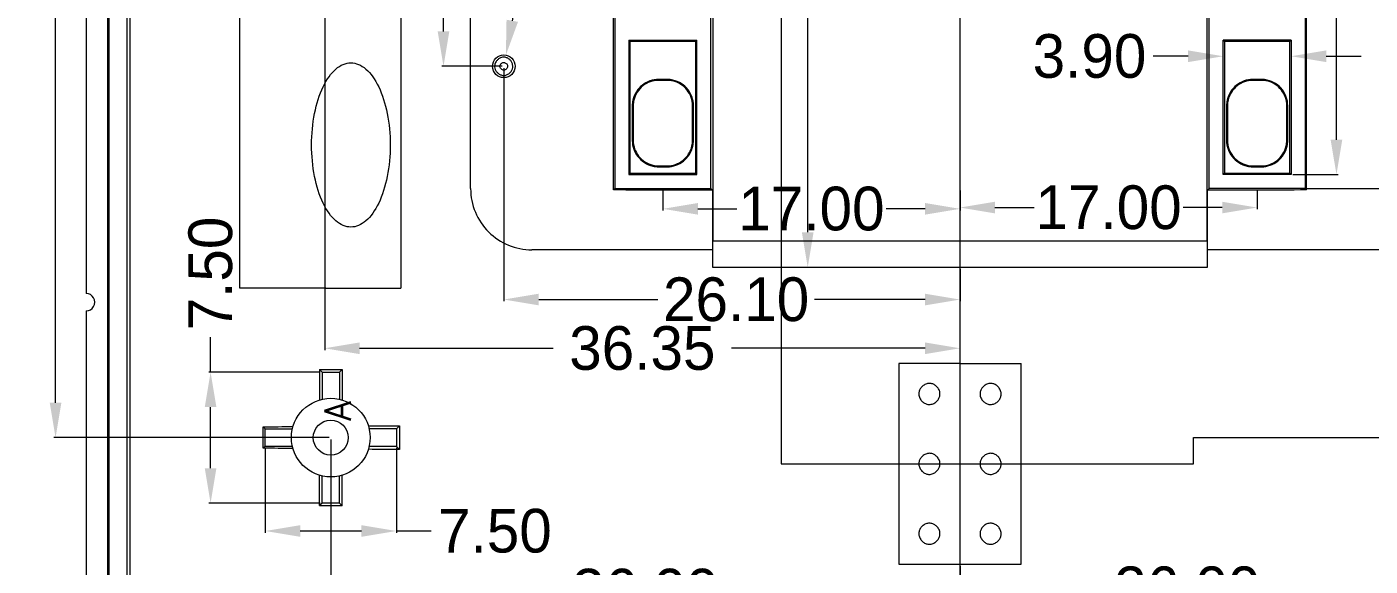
# Model space of a CAD drawing. Header units: millimetres. Extents: x -644 to 177, y 608 to 849.
# Drawn here: x 27.7 to 104.6, y 659.5 to 690.4 of the extents above; entities that cross this region are included whole.
import ezdxf
from ezdxf.lldxf.tags import DXFTag

# ---------------------------------------------------------------- set-up
doc = ezdxf.new("R2010")
doc.units = ezdxf.units.MM
doc.layers.get('0').update_dxf_attribs({"linetype": 'CONTINUOUS'})
doc.layers.get('Defpoints').update_dxf_attribs({"linetype": 'CONTINUOUS'})
for name, color, linetype, true_color in [('10', 7, 'CONTINUOUS', 0xffffff), ('30', 7, 'CONTINUOUS', 0xffffff), ('TOP', 7, 'CONTINUOUS', 0xffffff)]:
    doc.layers.add(name, color=color, linetype=linetype, true_color=true_color)
doc.styles.add('blockfont', font='simplex.shx')
tags = doc.linetypes.add('PHANTOM', pattern=[50.5, 18, -6.5, 6.5, -6.5, 6.5, -6.5]).pattern_tags.tags
tags[14:15] = [DXFTag(74, 4), DXFTag(75, 0), DXFTag(340, '0'), DXFTag(46, 0.0), DXFTag(50, 0.0), DXFTag(44, 0.0), DXFTag(45, 0.0)]
tags[12:13] = [DXFTag(74, 4), DXFTag(75, 0), DXFTag(340, '0'), DXFTag(46, 0.0), DXFTag(50, 0.0), DXFTag(44, 0.0), DXFTag(45, 0.0)]
tags[10:11] = [DXFTag(74, 4), DXFTag(75, 0), DXFTag(340, '0'), DXFTag(46, 0.0), DXFTag(50, 0.0), DXFTag(44, 0.0), DXFTag(45, 0.0)]
tags[8:9] = [DXFTag(74, 4), DXFTag(75, 0), DXFTag(340, '0'), DXFTag(46, 0.0), DXFTag(50, 0.0), DXFTag(44, 0.0), DXFTag(45, 0.0)]
tags[6:7] = [DXFTag(74, 4), DXFTag(75, 0), DXFTag(340, '0'), DXFTag(46, 0.0), DXFTag(50, 0.0), DXFTag(44, 0.0), DXFTag(45, 0.0)]
tags[4:5] = [DXFTag(74, 4), DXFTag(75, 0), DXFTag(340, '0'), DXFTag(46, 0.0), DXFTag(50, 0.0), DXFTag(44, 0.0), DXFTag(45, 0.0)]
doc.dimstyles.new('2', dxfattribs={"dimtxt": 2.5, "dimasz": 2, "dimexe": 0.1, "dimexo": 0.1, "dimgap": 0.1, "dimtad": 0, "dimzin": 0, "dimdsep": 46, "dimtxsty": 'Standard', "dimcen": 0, "dimclrd": 4, "dimclre": 4, "dimclrt": 3, "dimadec": 1, "dimazin": 0, "dimtfac": 1, "dimtofl": 0, "dimtmove": 0, "dimatfit": 3, "dimfxl": 0, "dimtolj": 1, "dimtzin": 0, "dimlwd": 9, "dimlwe": 9, "dimarcsym": 0})

# ---------------------------------------------------------------- blocks, each defined once
blk = doc.blocks.new('*D126')
at = {"color": 4, "lineweight": 9}
for p, q in [((100.163, 734.338), (102.751, 734.338)), ((102.651, 732.338), (102.651, 713.03)), ((102.651, 683.938), (102.651, 703.246)), ((100.163, 681.938), (102.751, 681.938))]:
    blk.add_line(p, q, dxfattribs=at)
for points in [[(102.317, 732.338), (102.984, 732.338), (102.651, 734.338)], [(102.317, 683.938), (102.984, 683.938), (102.651, 681.938)]]:
    blk.add_solid(points, dxfattribs=at)
at = {"layer": 'Defpoints', "color": 0, "lineweight": 9}
for p in [(100.063, 734.338), (102.651, 734.338), (100.063, 681.938)]:
    blk.add_point(p, dxfattribs=at)
at = {"color": 3, "lineweight": 9, "insert": (102.651, 708.138), "char_height": 2.5, "attachment_point": 5, "rotation": 90}
blk.add_mtext('\\A1;52.40', dxfattribs=at)
blk = doc.blocks.new('*D127')
at = {"color": 4, "lineweight": 9}
for p, q in [((100.963, 735.138), (105.552, 735.138)), ((105.452, 733.138), (105.452, 712.821)), ((105.452, 683.138), (105.452, 703.455)), ((100.963, 681.138), (105.552, 681.138))]:
    blk.add_line(p, q, dxfattribs=at)
for points in [[(105.118, 733.138), (105.785, 733.138), (105.452, 735.138)], [(105.118, 683.138), (105.785, 683.138), (105.452, 681.138)]]:
    blk.add_solid(points, dxfattribs=at)
at = {"layer": 'Defpoints', "color": 0, "lineweight": 9}
for p in [(100.863, 735.138), (100.863, 681.138), (105.452, 681.138)]:
    blk.add_point(p, dxfattribs=at)
at = {"color": 3, "lineweight": 9, "insert": (105.452, 708.138), "char_height": 2.5, "attachment_point": 5, "rotation": 90}
blk.add_mtext('\\A1;54.00', dxfattribs=at)
blk = doc.blocks.new('*D128')
at = {"color": 4, "lineweight": 9}
for p, q in [((81.113, 681.038), (81.113, 679.955)), ((98.113, 681.038), (98.113, 679.955)), ((83.113, 680.055), (85.346, 680.055)), ((96.113, 680.055), (93.879, 680.055))]:
    blk.add_line(p, q, dxfattribs=at)
for points in [[(83.113, 680.388), (83.113, 679.722), (81.113, 680.055)], [(96.113, 680.388), (96.113, 679.722), (98.113, 680.055)]]:
    blk.add_solid(points, dxfattribs=at)
at = {"layer": 'Defpoints', "color": 0, "lineweight": 9}
for p in [(81.113, 681.138), (98.113, 681.138), (81.113, 680.055)]:
    blk.add_point(p, dxfattribs=at)
at = {"color": 3, "lineweight": 9, "insert": (89.613, 680.055), "char_height": 2.5, "attachment_point": 5}
blk.add_mtext('\\A1;17.00', dxfattribs=at)
blk = doc.blocks.new('*D129')
at = {"color": 4, "lineweight": 9}
for p, q in [((70.987, 739.638), (72.499, 739.638)), ((72.399, 737.638), (72.399, 712.821)), ((72.399, 678.638), (72.399, 703.455)), ((70.987, 676.638), (72.499, 676.638))]:
    blk.add_line(p, q, dxfattribs=at)
for points in [[(72.066, 737.638), (72.732, 737.638), (72.399, 739.638)], [(72.066, 678.638), (72.732, 678.638), (72.399, 676.638)]]:
    blk.add_solid(points, dxfattribs=at)
at = {"layer": 'Defpoints', "color": 0, "lineweight": 9}
for p in [(70.887, 739.638), (72.399, 739.638), (70.887, 676.638)]:
    blk.add_point(p, dxfattribs=at)
at = {"color": 3, "lineweight": 9, "insert": (72.399, 708.138), "char_height": 2.5, "attachment_point": 5, "rotation": 90}
blk.add_mtext('\\A1;63.00', dxfattribs=at)
blk = doc.blocks.new('*D112')
at = {"color": 4, "lineweight": 9}
for p, q in [((94.163, 688.714), (92.163, 688.714)), ((102.063, 688.714), (104.063, 688.714))]:
    blk.add_line(p, q, dxfattribs=at)
for points in [[(94.163, 689.047), (94.163, 688.38), (96.163, 688.714)], [(102.063, 689.047), (102.063, 688.38), (100.063, 688.714)]]:
    blk.add_solid(points, dxfattribs=at)
at = {"layer": 'Defpoints', "color": 0, "lineweight": 9}
for p in [(96.163, 688.714), (96.163, 688.714), (100.063, 688.714)]:
    blk.add_point(p, dxfattribs=at)
at = {"color": 3, "lineweight": 9, "insert": (88.521, 688.714), "char_height": 2.5, "attachment_point": 5}
blk.add_mtext('\\A1;3.90', dxfattribs=at)
blk = doc.blocks.new('*D130')
at = {"color": 4, "lineweight": 9}
for p, q in [((64.113, 681.038), (64.113, 679.882)), ((81.113, 681.038), (81.113, 679.882)), ((66.113, 679.982), (68.346, 679.982)), ((79.113, 679.982), (76.879, 679.982))]:
    blk.add_line(p, q, dxfattribs=at)
for points in [[(66.113, 680.315), (66.113, 679.648), (64.113, 679.982)], [(79.113, 680.315), (79.113, 679.648), (81.113, 679.982)]]:
    blk.add_solid(points, dxfattribs=at)
at = {"layer": 'Defpoints', "color": 0, "lineweight": 9}
for p in [(64.113, 681.138), (81.113, 681.138), (81.113, 679.982)]:
    blk.add_point(p, dxfattribs=at)
at = {"color": 3, "lineweight": 9, "insert": (72.613, 679.982), "char_height": 2.5, "attachment_point": 5}
blk.add_mtext('\\A1;17.00', dxfattribs=at)
blk = doc.blocks.new('*D132')
at = {"color": 4, "lineweight": 9}
for p, q in [((53.013, 733.138), (51.461, 733.138)), ((51.561, 731.138), (51.561, 715.321)), ((51.561, 690.138), (51.561, 705.954)), ((54.913, 688.138), (51.461, 688.138))]:
    blk.add_line(p, q, dxfattribs=at)
for points in [[(51.227, 731.138), (51.894, 731.138), (51.561, 733.138)], [(51.227, 690.138), (51.894, 690.138), (51.561, 688.138)]]:
    blk.add_solid(points, dxfattribs=at)
at = {"layer": 'Defpoints', "color": 0, "lineweight": 9}
for p in [(53.113, 733.138), (51.561, 688.138), (55.013, 688.138)]:
    blk.add_point(p, dxfattribs=at)
at = {"color": 3, "lineweight": 9, "insert": (51.561, 710.638), "char_height": 2.5, "attachment_point": 5, "rotation": 90}
blk.add_mtext('\\A1;45.00', dxfattribs=at)
blk = doc.blocks.new('*D133')
at = {"color": 4, "lineweight": 9}
for p, q in [((55.013, 688.038), (55.013, 674.691)), ((81.113, 676.538), (81.113, 674.691)), ((57.013, 674.791), (63.828, 674.791)), ((79.113, 674.791), (72.778, 674.791))]:
    blk.add_line(p, q, dxfattribs=at)
for points in [[(57.013, 675.124), (57.013, 674.458), (55.013, 674.791)], [(79.113, 675.124), (79.113, 674.458), (81.113, 674.791)]]:
    blk.add_solid(points, dxfattribs=at)
at = {"layer": 'Defpoints', "color": 0, "lineweight": 9}
for p in [(55.013, 688.138), (81.113, 676.638), (55.013, 674.791)]:
    blk.add_point(p, dxfattribs=at)
at = {"color": 3, "lineweight": 9, "insert": (68.303, 674.791), "char_height": 2.5, "attachment_point": 5}
blk.add_mtext('\\A1;26.10', dxfattribs=at)
blk = doc.blocks.new('*D134')
at = {"color": 4, "lineweight": 9}
blk.add_line((55.86, 692.709), (55.496, 690.743), dxfattribs=at)
blk.add_solid([(55.168, 690.804), (55.824, 690.682), (55.131, 688.776)], dxfattribs=at)
at = {"layer": 'Defpoints', "color": 0, "lineweight": 9}
for p in [(55.131, 688.776), (54.894, 687.499)]:
    blk.add_point(p, dxfattribs=at)
at = {"color": 3, "lineweight": 9, "insert": (56.676, 697.109), "char_height": 2.5, "attachment_point": 5, "rotation": 79.49564}
blk.add_mtext('\\A1;∅1.30', dxfattribs=at)
blk = doc.blocks.new('*D205')
at = {"color": 4, "lineweight": 9}
for p, q in [((44.763, 707.038), (44.763, 671.901)), ((46.763, 672.001), (57.838, 672.001)), ((79.113, 672.001), (68.038, 672.001))]:
    blk.add_line(p, q, dxfattribs=at)
for points in [[(46.763, 672.335), (46.763, 671.668), (44.763, 672.001)], [(79.113, 672.335), (79.113, 671.668), (81.113, 672.001)]]:
    blk.add_solid(points, dxfattribs=at)
at = {"layer": 'Defpoints', "color": 0, "lineweight": 9}
for p in [(44.763, 707.138), (81.113, 672.001), (81.113, 672.001)]:
    blk.add_point(p, dxfattribs=at)
at = {"color": 3, "lineweight": 9, "insert": (62.938, 672.001), "char_height": 2.5, "attachment_point": 5}
blk.add_mtext('\\A1;36.35', dxfattribs=at)
blk = doc.blocks.new('*D206')
at = {"color": 4, "lineweight": 9}
for p, q in [((29.046, 733.138), (29.465, 733.138)), ((29.365, 731.138), (29.365, 705.113)), ((29.365, 668.888), (29.365, 694.913)), ((45.013, 666.888), (29.265, 666.888))]:
    blk.add_line(p, q, dxfattribs=at)
for points in [[(29.032, 731.138), (29.699, 731.138), (29.365, 733.138)], [(29.032, 668.888), (29.699, 668.888), (29.365, 666.888)]]:
    blk.add_solid(points, dxfattribs=at)
at = {"layer": 'Defpoints', "color": 0, "lineweight": 9}
for p in [(28.946, 733.138), (29.365, 733.138), (45.113, 666.888)]:
    blk.add_point(p, dxfattribs=at)
at = {"color": 3, "lineweight": 9, "insert": (29.365, 700.013), "char_height": 2.5, "attachment_point": 5, "rotation": 90}
blk.add_mtext('\\A1;66.25', dxfattribs=at)
blk = doc.blocks.new('*D215')
at = {"color": 4, "lineweight": 9}
for p, q in [((107.113, 666.788), (107.113, 658.145)), ((81.113, 659.538), (81.113, 658.145)), ((83.113, 658.245), (89.429, 658.245)), ((105.113, 658.245), (98.796, 658.245))]:
    blk.add_line(p, q, dxfattribs=at)
for points in [[(83.113, 658.579), (83.113, 657.912), (81.113, 658.245)], [(105.113, 658.579), (105.113, 657.912), (107.113, 658.245)]]:
    blk.add_solid(points, dxfattribs=at)
at = {"layer": 'Defpoints', "color": 0, "lineweight": 9}
for p in [(107.113, 666.888), (81.113, 659.638), (107.113, 658.245)]:
    blk.add_point(p, dxfattribs=at)
at = {"color": 3, "lineweight": 9, "insert": (94.113, 658.245), "char_height": 2.5, "attachment_point": 5}
blk.add_mtext('\\A1;26.00', dxfattribs=at)
blk = doc.blocks.new('*D216')
at = {"color": 4, "lineweight": 9}
for p, q in [((117.113, 666.788), (117.113, 651.166)), ((81.113, 651.238), (81.113, 651.366)), ((83.113, 651.266), (94.429, 651.266)), ((115.113, 651.266), (103.796, 651.266))]:
    blk.add_line(p, q, dxfattribs=at)
for points in [[(83.113, 651.599), (83.113, 650.932), (81.113, 651.266)], [(115.113, 651.599), (115.113, 650.932), (117.113, 651.266)]]:
    blk.add_solid(points, dxfattribs=at)
at = {"layer": 'Defpoints', "color": 0, "lineweight": 9}
for p in [(117.113, 666.888), (81.113, 651.138), (117.113, 651.266)]:
    blk.add_point(p, dxfattribs=at)
at = {"color": 3, "lineweight": 9, "insert": (99.113, 651.266), "char_height": 2.5, "attachment_point": 5}
blk.add_mtext('\\A1;36.00', dxfattribs=at)
blk = doc.blocks.new('*D217')
at = {"color": 4, "lineweight": 9}
for p, q in [((45.113, 666.788), (45.113, 658.014)), ((47.113, 658.114), (58.429, 658.114)), ((79.113, 658.114), (67.796, 658.114)), ((81.113, 658.045), (81.113, 658.014))]:
    blk.add_line(p, q, dxfattribs=at)
for points in [[(47.113, 658.448), (47.113, 657.781), (45.113, 658.114)], [(79.113, 658.448), (79.113, 657.781), (81.113, 658.114)]]:
    blk.add_solid(points, dxfattribs=at)
at = {"layer": 'Defpoints', "color": 0, "lineweight": 9}
for p in [(45.113, 666.888), (45.113, 658.114), (81.113, 658.145)]:
    blk.add_point(p, dxfattribs=at)
at = {"color": 3, "lineweight": 9, "insert": (63.113, 658.114), "char_height": 2.5, "attachment_point": 5}
blk.add_mtext('\\A1;36.00', dxfattribs=at)
blk = doc.blocks.new('*D190')
at = {"color": 4, "lineweight": 9}
for p, q in [((38.235, 670.638), (38.235, 672.638)), ((44.513, 670.638), (38.135, 670.638)), ((38.235, 665.138), (38.235, 668.638)), ((44.513, 663.138), (38.135, 663.138))]:
    blk.add_line(p, q, dxfattribs=at)
for points in [[(37.902, 668.638), (38.568, 668.638), (38.235, 670.638)], [(37.902, 665.138), (38.568, 665.138), (38.235, 663.138)]]:
    blk.add_solid(points, dxfattribs=at)
at = {"layer": 'Defpoints', "color": 0, "lineweight": 9}
for p in [(38.235, 670.638), (44.613, 670.638), (44.613, 663.138)]:
    blk.add_point(p, dxfattribs=at)
at = {"color": 3, "lineweight": 9, "insert": (38.235, 676.28), "char_height": 2.5, "attachment_point": 5, "rotation": 90}
blk.add_mtext('\\A1;7.50', dxfattribs=at)
blk = doc.blocks.new('*D191')
at = {"color": 4, "lineweight": 9}
for p, q in [((41.361, 666.296), (41.361, 661.445)), ((48.863, 666.296), (48.863, 661.445)), ((43.361, 661.545), (46.863, 661.545)), ((48.863, 661.545), (50.863, 661.545))]:
    blk.add_line(p, q, dxfattribs=at)
for points in [[(43.361, 661.878), (43.361, 661.212), (41.361, 661.545)], [(46.863, 661.878), (46.863, 661.212), (48.863, 661.545)]]:
    blk.add_solid(points, dxfattribs=at)
at = {"layer": 'Defpoints', "color": 0, "lineweight": 9}
for p in [(41.361, 666.396), (48.863, 666.396), (48.863, 661.545)]:
    blk.add_point(p, dxfattribs=at)
at = {"color": 3, "lineweight": 9, "insert": (54.504, 661.545), "char_height": 2.5, "attachment_point": 5}
blk.add_mtext('\\A1;7.50', dxfattribs=at)

msp = doc.modelspace()

# ---------------------------------------------------------------- linework, layer by layer
at = {"lineweight": 9}
msp.add_line((41.25, 666.285), (41.252, 667.508), dxfattribs=at)
msp.add_circle((55.013, 688.138), 0.649, dxfattribs=at)
at = {"layer": '10', "color": 7, "linetype": 'Continuous', "lineweight": 9}
for p, q in [((33.453, 806.216), (33.453, 655.478)), ((32.334, 806.084), (32.334, 655.637)), ((32.413, 806.084), (32.413, 655.637)), ((33.614, 806.082), (33.614, 655.64)), ((31.113, 741.138), (31.113, 675.138)), ((39.913, 675.438), (39.913, 740.838)), ((49.113, 740.838), (49.113, 675.438)), ((66.978, 738.138), (66.978, 678.138)), ((95.247, 678.138), (95.247, 738.138)), ((53.113, 681.138), (53.113, 735.138)), ((61.285, 681.061), (61.285, 735.215)), ((61.363, 735.138), (61.363, 681.138)), ((66.863, 681.138), (66.863, 735.138)), ((95.363, 681.138), (95.363, 735.138)), ((100.863, 735.138), (100.863, 681.138)), ((100.94, 681.061), (100.94, 735.215)), ((62.163, 689.638), (62.242, 689.558)), ((62.163, 689.638), (66.063, 689.638)), ((62.163, 689.638), (62.163, 681.938)), ((62.242, 682.017), (62.242, 689.558)), ((66.063, 689.638), (65.975, 689.55)), ((65.975, 689.55), (65.975, 682.025)), ((66.063, 681.938), (66.063, 689.638)), ((96.163, 689.638), (96.25, 689.55)), ((100.063, 689.638), (96.163, 689.638)), ((96.163, 681.938), (96.163, 689.638)), ((96.25, 689.55), (96.25, 682.025)), ((100.063, 689.638), (99.983, 689.558)), ((99.983, 682.017), (99.983, 689.558)), ((100.063, 689.638), (100.063, 681.938)), ((63.863, 687.335), (63.863, 687.388)), ((64.363, 687.335), (64.363, 687.388)), ((97.862, 687.335), (97.862, 687.388)), ((98.362, 687.335), (98.362, 687.388)), ((62.363, 685.888), (62.363, 683.888)), ((62.415, 685.888), (62.363, 685.888)), ((62.415, 685.888), (62.415, 683.888)), ((65.81, 685.888), (65.863, 685.888)), ((65.81, 683.888), (65.81, 685.888)), ((65.863, 683.888), (65.863, 685.888)), ((96.362, 685.888), (96.362, 683.888)), ((96.415, 685.888), (96.362, 685.888)), ((96.415, 685.888), (96.415, 683.888)), ((99.81, 683.888), (99.81, 685.888)), ((99.81, 685.888), (99.862, 685.888)), ((99.862, 683.888), (99.862, 685.888)), ((62.415, 683.888), (62.363, 683.888)), ((65.81, 683.888), (65.863, 683.888)), ((96.415, 683.888), (96.362, 683.888)), ((99.81, 683.888), (99.862, 683.888)), ((62.163, 681.938), (62.242, 682.017)), ((62.163, 681.938), (66.063, 681.938)), ((63.863, 682.441), (63.863, 682.388)), ((64.363, 682.441), (64.363, 682.388)), ((66.063, 681.938), (65.975, 682.025)), ((96.163, 681.938), (96.25, 682.025)), ((100.063, 681.938), (96.163, 681.938)), ((97.862, 682.441), (97.862, 682.388)), ((98.362, 682.441), (98.362, 682.388)), ((100.063, 681.938), (99.983, 682.017)), ((61.363, 681.138), (61.285, 681.061)), ((61.363, 681.138), (66.863, 681.138)), ((66.863, 681.138), (66.952, 681.048)), ((66.952, 681.048), (66.952, 677.638)), ((95.363, 681.138), (95.273, 681.048)), ((95.273, 677.638), (95.273, 681.048)), ((100.863, 681.138), (95.363, 681.138)), ((100.863, 681.138), (100.94, 681.061)), ((95.247, 678.138), (66.978, 678.138)), ((66.978, 676.638), (66.978, 678.138)), ((95.247, 678.138), (95.247, 676.638)), ((66.952, 677.638), (56.613, 677.638)), ((66.952, 677.638), (66.96, 677.638)), ((66.96, 677.638), (66.96, 676.638)), ((95.265, 676.638), (95.265, 677.638)), ((95.265, 677.638), (95.273, 677.638)), ((105.613, 677.638), (95.273, 677.638)), ((66.96, 676.638), (95.265, 676.638)), ((44.838, 675.438), (39.913, 675.438)), ((44.838, 675.438), (49.113, 675.438)), ((31.113, 674.138), (31.113, 655.637)), ((81.113, 671.138), (77.613, 671.138)), ((77.613, 671.138), (77.613, 659.638)), ((81.113, 671.138), (84.613, 671.138)), ((84.613, 659.638), (84.613, 671.138)), ((44.469, 670.781), (44.469, 669.044)), ((44.613, 670.638), (44.469, 670.781)), ((44.613, 670.638), (45.613, 670.638)), ((44.613, 670.638), (44.613, 669.082)), ((45.613, 670.638), (45.768, 670.793)), ((45.613, 670.638), (45.613, 669.082)), ((45.768, 670.793), (45.768, 669.04)), ((41.364, 667.396), (41.252, 667.508)), ((41.361, 666.396), (41.364, 667.396)), ((41.364, 667.396), (42.92, 667.393)), ((48.863, 667.388), (47.306, 667.388)), ((48.863, 667.388), (49.046, 667.571)), ((48.863, 667.388), (48.863, 666.388)), ((49.046, 667.571), (49.046, 666.204)), ((41.361, 666.396), (41.25, 666.285)), ((41.361, 666.396), (42.918, 666.393)), ((48.863, 666.388), (47.306, 666.388)), ((48.863, 666.388), (49.046, 666.204)), ((44.469, 662.995), (44.469, 664.732)), ((44.613, 663.138), (44.613, 664.694)), ((45.613, 663.138), (45.613, 664.694)), ((45.768, 662.983), (45.768, 664.735)), ((44.613, 663.138), (44.469, 662.995)), ((45.613, 663.138), (44.613, 663.138)), ((45.613, 663.138), (45.768, 662.983)), ((77.613, 659.638), (81.113, 659.638)), ((81.113, 659.638), (84.613, 659.638))]:
    msp.add_line(p, q, dxfattribs=at)
at = {"layer": '10', "color": 1, "linetype": 'PHANTOM', "lineweight": 9}
for p, q in [((70.887, 702.888), (70.887, 665.389)), ((94.462, 666.888), (133.279, 666.888)), ((70.887, 665.389), (94.462, 665.389))]:
    msp.add_line(p, q, dxfattribs=at)
at = {"layer": '10', "color": 1, "linetype": 'Continuous', "lineweight": 9}
msp.add_line((94.462, 665.389), (94.462, 666.888), dxfattribs=at)
at = {"layer": '10', "color": 7, "linetype": 'Continuous', "lineweight": 9}
for radius in [2.25, 1]:
    msp.add_circle((45.113, 666.888), radius, dxfattribs=at)
at = {"layer": '10', "color": 7, "linetype": 'Continuous', "lineweight": 9, "extrusion": (0, 0, -1)}
for centre, major_axis, ratio, start_param, end_param in [((81.113, 694.954), (206.9, 0), 0.026186, 1.644026, 1.662129), ((81.112, 694.954), (206.9, 0), 0.026186, 1.479464, 1.497567), ((81.112, 676.622), (206.9, 0), 0.026186, 4.621056, 4.63916), ((81.113, 676.622), (206.9, 0), 0.026186, 4.785618, 4.803722), ((81.113, 686.454), (206.9, 0), 0.026186, 1.639292, 1.666773), ((81.113, 686.454), (206.9, 0), 0.026186, 1.474819, 1.502301), ((81.112, 660.094), (207.198, 0), 0.052407, 4.534605, 4.540969), ((81.11, 656.765), (207.194, -0.453), 0.052406, 4.518697, 4.527057), ((81.111, 656.844), (207.195, 0), 0.052407, 4.54828, 4.557007), ((81.113, 676.854), (207.202, -0.453), 0.052408, 1.755919, 1.764279), ((81.111, 676.932), (207.195, 0), 0.052407, 1.726178, 1.734905), ((81.108, 673.681), (207.188, 0), 0.052405, 1.742207, 1.748571)]:
    msp.add_ellipse(centre, major_axis=major_axis, ratio=ratio, start_param=start_param, end_param=end_param, dxfattribs=at)
at = {"layer": '10', "color": 7, "linetype": 'Continuous', "lineweight": 9}
msp.add_ellipse((31.113, 674.638), major_axis=(-0.5, 0), ratio=0.999657, start_param=1.570796, end_param=4.712389, dxfattribs=at)
for points, knots in [([(55.012, 688.659), (55.02, 688.659), (55.028, 688.658), (55.095, 688.654), (55.154, 688.639), (55.261, 688.591), (55.311, 688.558), (55.392, 688.484), (55.425, 688.443), (55.482, 688.351), (55.505, 688.298), (55.53, 688.185), (55.533, 688.123), (55.515, 688.012), (55.497, 687.961), (55.445, 687.859), (55.407, 687.808), (55.318, 687.723), (55.266, 687.688), (55.158, 687.638), (55.102, 687.623), (54.995, 687.614), (54.944, 687.619), (54.842, 687.645), (54.79, 687.667), (54.695, 687.728), (54.65, 687.767), (54.575, 687.857), (54.543, 687.909), (54.503, 688.01), (54.491, 688.06), (54.485, 688.161), (54.491, 688.214), (54.523, 688.331), (54.556, 688.394), (54.632, 688.492), (54.672, 688.53), (54.764, 688.595), (54.817, 688.622), (54.917, 688.652), (54.965, 688.659), (55.012, 688.659)], [0, 0, 0, 0, 0.007416, 0.007416, 0.062515, 0.062515, 0.116171, 0.116171, 0.164168, 0.164168, 0.21646, 0.21646, 0.271956, 0.271956, 0.320861, 0.320861, 0.378183, 0.378183, 0.435049, 0.435049, 0.487857, 0.487857, 0.534402, 0.534402, 0.585109, 0.585109, 0.638841, 0.638841, 0.694118, 0.694118, 0.739908, 0.739908, 0.788123, 0.788123, 0.852468, 0.852468, 0.902925, 0.902925, 0.956497, 0.956497, 1, 1, 1, 1]), ([(46.263, 678.938), (46.557, 678.938), (46.851, 679.06), (47.396, 679.531), (47.645, 679.879), (48.27, 681.184), (48.513, 682.407), (48.513, 684.868), (48.27, 686.091), (47.645, 687.396), (47.396, 687.745), (46.851, 688.216), (46.557, 688.338), (45.968, 688.338), (45.674, 688.216), (45.129, 687.745), (44.88, 687.396), (44.255, 686.091), (44.013, 684.868), (44.013, 682.407), (44.255, 681.184), (44.88, 679.879), (45.129, 679.531), (45.674, 679.06), (45.968, 678.938), (46.263, 678.938)], [0, 0, 0, 0, 0.0625, 0.0625, 0.125, 0.125, 0.25, 0.25, 0.375, 0.375, 0.4375, 0.4375, 0.5, 0.5, 0.5625, 0.5625, 0.625, 0.625, 0.75, 0.75, 0.875, 0.875, 0.9375, 0.9375, 1, 1, 1, 1]), ([(55.01, 688.359), (54.992, 688.359), (54.975, 688.356), (54.934, 688.344), (54.911, 688.332), (54.87, 688.303), (54.851, 688.285), (54.816, 688.24), (54.801, 688.213), (54.788, 688.166), (54.786, 688.147), (54.788, 688.11), (54.793, 688.091), (54.81, 688.049), (54.824, 688.025), (54.86, 687.983), (54.881, 687.965), (54.924, 687.937), (54.946, 687.927), (54.985, 687.917), (55.003, 687.916), (55.043, 687.919), (55.065, 687.925), (55.111, 687.946), (55.135, 687.963), (55.176, 688.002), (55.194, 688.026), (55.217, 688.07), (55.224, 688.091), (55.231, 688.133), (55.23, 688.155), (55.22, 688.199), (55.21, 688.222), (55.185, 688.262), (55.169, 688.281), (55.129, 688.318), (55.104, 688.334), (55.058, 688.353), (55.038, 688.358), (55.015, 688.359), (55.012, 688.359), (55.01, 688.359)], [0, 0, 0, 0, 0.038059, 0.038059, 0.093625, 0.093625, 0.150453, 0.150453, 0.217436, 0.217436, 0.258429, 0.258429, 0.299362, 0.299362, 0.358909, 0.358909, 0.419865, 0.419865, 0.471309, 0.471309, 0.509925, 0.509925, 0.558764, 0.558764, 0.621204, 0.621204, 0.68457, 0.68457, 0.731426, 0.731426, 0.778905, 0.778905, 0.831284, 0.831284, 0.884685, 0.884685, 0.949864, 0.949864, 0.993863, 0.993863, 1, 1, 1, 1]), ([(63.863, 687.388), (63.697, 687.388), (63.529, 687.359), (63.217, 687.248), (63.068, 687.165), (62.805, 686.957), (62.688, 686.827), (62.503, 686.538), (62.435, 686.374), (62.374, 686.101), (62.363, 685.994), (62.363, 685.888)], [0, 0, 0, 0, 0.212881, 0.212881, 0.425432, 0.425432, 0.643651, 0.643651, 0.864945, 0.864945, 1, 1, 1, 1]), ([(63.863, 687.335), (63.703, 687.335), (63.541, 687.307), (63.239, 687.2), (63.096, 687.12), (62.842, 686.919), (62.729, 686.793), (62.551, 686.514), (62.485, 686.356), (62.427, 686.093), (62.415, 685.99), (62.415, 685.888)], [0, 0, 0, 0, 0.213071, 0.213071, 0.425808, 0.425808, 0.644038, 0.644038, 0.865329, 0.865329, 1, 1, 1, 1]), ([(64.363, 687.335), (64.321, 687.335), (64.279, 687.335), (64.196, 687.335), (64.154, 687.335), (64.029, 687.335), (63.946, 687.335), (63.863, 687.335)], [0, 0, 0, 0, 0.250017, 0.250017, 0.500034, 0.500034, 1, 1, 1, 1]), ([(65.863, 685.888), (65.863, 686.053), (65.834, 686.22), (65.724, 686.531), (65.642, 686.678), (65.436, 686.94), (65.308, 687.057), (65.022, 687.242), (64.858, 687.312), (64.583, 687.375), (64.473, 687.388), (64.363, 687.388)], [0, 0, 0, 0, 0.211086, 0.211086, 0.421846, 0.421846, 0.638291, 0.638291, 0.859793, 0.859793, 1, 1, 1, 1]), ([(65.81, 685.888), (65.81, 686.047), (65.782, 686.209), (65.677, 686.509), (65.597, 686.651), (65.398, 686.904), (65.274, 687.017), (64.998, 687.195), (64.84, 687.263), (64.575, 687.323), (64.469, 687.335), (64.363, 687.335)], [0, 0, 0, 0, 0.211299, 0.211299, 0.422271, 0.422271, 0.638737, 0.638737, 0.860233, 0.860233, 1, 1, 1, 1]), ([(97.862, 687.388), (97.697, 687.388), (97.529, 687.359), (97.217, 687.248), (97.068, 687.166), (96.805, 686.957), (96.688, 686.828), (96.504, 686.539), (96.435, 686.375), (96.374, 686.102), (96.362, 685.995), (96.362, 685.888)], [0, 0, 0, 0, 0.212719, 0.212719, 0.425113, 0.425113, 0.643083, 0.643083, 0.864322, 0.864322, 1, 1, 1, 1]), ([(97.862, 687.335), (97.702, 687.335), (97.54, 687.307), (97.239, 687.2), (97.095, 687.12), (96.842, 686.919), (96.729, 686.794), (96.551, 686.515), (96.485, 686.357), (96.426, 686.094), (96.415, 685.991), (96.415, 685.888)], [0, 0, 0, 0, 0.212906, 0.212906, 0.425486, 0.425486, 0.643452, 0.643452, 0.864683, 0.864683, 1, 1, 1, 1]), ([(98.362, 687.335), (98.321, 687.335), (98.279, 687.335), (98.196, 687.335), (98.154, 687.335), (98.029, 687.335), (97.946, 687.335), (97.862, 687.335)], [0, 0, 0, 0, 0.250017, 0.250017, 0.500034, 0.500034, 1, 1, 1, 1]), ([(99.862, 685.888), (99.862, 686.053), (99.834, 686.22), (99.724, 686.53), (99.643, 686.678), (99.437, 686.94), (99.309, 687.056), (99.023, 687.242), (98.859, 687.312), (98.584, 687.375), (98.473, 687.388), (98.362, 687.388)], [0, 0, 0, 0, 0.21087, 0.21087, 0.42141, 0.42141, 0.637683, 0.637683, 0.859313, 0.859313, 1, 1, 1, 1]), ([(99.81, 685.888), (99.81, 686.047), (99.782, 686.208), (99.676, 686.508), (99.597, 686.651), (99.398, 686.904), (99.275, 687.016), (98.998, 687.195), (98.841, 687.262), (98.575, 687.323), (98.468, 687.335), (98.362, 687.335)], [0, 0, 0, 0, 0.211102, 0.211102, 0.421873, 0.421873, 0.638165, 0.638165, 0.859797, 0.859797, 1, 1, 1, 1]), ([(62.363, 683.888), (62.363, 683.723), (62.391, 683.556), (62.501, 683.246), (62.582, 683.098), (62.788, 682.836), (62.916, 682.72), (63.202, 682.534), (63.366, 682.464), (63.641, 682.401), (63.752, 682.388), (63.863, 682.388)], [0, 0, 0, 0, 0.210872, 0.210872, 0.421414, 0.421414, 0.637689, 0.637689, 0.85932, 0.85932, 1, 1, 1, 1]), ([(62.415, 683.888), (62.416, 683.729), (62.443, 683.568), (62.549, 683.268), (62.628, 683.125), (62.827, 682.873), (62.95, 682.76), (63.227, 682.581), (63.384, 682.514), (63.65, 682.453), (63.757, 682.441), (63.863, 682.441)], [0, 0, 0, 0, 0.211104, 0.211104, 0.421877, 0.421877, 0.63817, 0.63817, 0.859804, 0.859804, 1, 1, 1, 1]), ([(64.363, 682.441), (64.523, 682.441), (64.685, 682.469), (64.986, 682.576), (65.13, 682.656), (65.383, 682.857), (65.496, 682.982), (65.674, 683.261), (65.74, 683.419), (65.799, 683.682), (65.81, 683.785), (65.81, 683.888)], [0, 0, 0, 0, 0.212905, 0.212905, 0.425483, 0.425483, 0.643447, 0.643447, 0.864677, 0.864677, 1, 1, 1, 1]), ([(64.363, 682.388), (64.528, 682.388), (64.696, 682.417), (65.008, 682.528), (65.157, 682.611), (65.42, 682.819), (65.537, 682.948), (65.721, 683.237), (65.79, 683.401), (65.851, 683.674), (65.863, 683.781), (65.863, 683.888)], [0, 0, 0, 0, 0.212717, 0.212717, 0.425109, 0.425109, 0.643078, 0.643078, 0.864315, 0.864315, 1, 1, 1, 1]), ([(96.362, 683.888), (96.362, 683.723), (96.391, 683.556), (96.501, 683.246), (96.583, 683.098), (96.789, 682.836), (96.917, 682.719), (97.203, 682.534), (97.367, 682.464), (97.642, 682.401), (97.752, 682.388), (97.862, 682.388)], [0, 0, 0, 0, 0.211084, 0.211084, 0.421843, 0.421843, 0.638286, 0.638286, 0.859787, 0.859787, 1, 1, 1, 1]), ([(96.415, 683.888), (96.415, 683.729), (96.443, 683.568), (96.548, 683.268), (96.628, 683.125), (96.827, 682.872), (96.951, 682.759), (97.227, 682.581), (97.385, 682.514), (97.65, 682.453), (97.756, 682.441), (97.862, 682.441)], [0, 0, 0, 0, 0.211297, 0.211297, 0.422268, 0.422268, 0.638732, 0.638732, 0.860226, 0.860226, 1, 1, 1, 1]), ([(98.362, 682.441), (98.522, 682.441), (98.684, 682.469), (98.986, 682.576), (99.129, 682.656), (99.383, 682.858), (99.496, 682.983), (99.674, 683.262), (99.74, 683.42), (99.798, 683.683), (99.81, 683.786), (99.81, 683.888)], [0, 0, 0, 0, 0.213072, 0.213072, 0.425811, 0.425811, 0.644043, 0.644043, 0.865336, 0.865336, 1, 1, 1, 1]), ([(98.362, 682.388), (98.528, 682.388), (98.696, 682.417), (99.008, 682.528), (99.157, 682.611), (99.42, 682.819), (99.537, 682.949), (99.722, 683.238), (99.79, 683.402), (99.851, 683.675), (99.862, 683.782), (99.862, 683.888)], [0, 0, 0, 0, 0.212883, 0.212883, 0.425435, 0.425435, 0.643656, 0.643656, 0.864952, 0.864952, 1, 1, 1, 1]), ([(63.863, 682.441), (63.904, 682.441), (63.946, 682.441), (64.029, 682.441), (64.071, 682.441), (64.196, 682.441), (64.279, 682.441), (64.363, 682.441)], [0, 0, 0, 0, 0.250017, 0.250017, 0.500034, 0.500034, 1, 1, 1, 1]), ([(97.862, 682.441), (97.904, 682.441), (97.946, 682.441), (98.029, 682.441), (98.071, 682.441), (98.196, 682.441), (98.279, 682.441), (98.362, 682.441)], [0, 0, 0, 0, 0.250017, 0.250017, 0.500034, 0.500034, 1, 1, 1, 1]), ([(53.113, 681.138), (53.113, 680.21), (53.495, 679.303), (54.787, 678.015), (55.691, 677.638), (56.613, 677.638)], [0, 0, 0, 0, 0.5, 0.5, 1, 1, 1, 1]), ([(79.363, 668.784), (79.299, 668.784), (79.234, 668.796), (79.115, 668.839), (79.058, 668.87), (78.952, 668.951), (78.903, 669.002), (78.822, 669.12), (78.791, 669.189), (78.758, 669.327), (78.754, 669.397), (78.773, 669.525), (78.792, 669.584), (78.847, 669.696), (78.886, 669.75), (78.98, 669.849), (79.039, 669.894), (79.168, 669.96), (79.24, 669.982), (79.378, 669.995), (79.444, 669.989), (79.564, 669.955), (79.62, 669.93), (79.728, 669.861), (79.78, 669.815), (79.871, 669.706), (79.909, 669.64), (79.958, 669.503), (79.969, 669.43), (79.962, 669.298), (79.948, 669.237), (79.902, 669.123), (79.869, 669.068), (79.785, 668.964), (79.731, 668.915), (79.609, 668.838), (79.539, 668.809), (79.432, 668.788), (79.397, 668.784), (79.363, 668.784)], [0, 0, 0, 0, 0.05104, 0.05104, 0.10181, 0.10181, 0.157489, 0.157489, 0.216351, 0.216351, 0.271101, 0.271101, 0.319654, 0.319654, 0.371258, 0.371258, 0.428981, 0.428981, 0.487675, 0.487675, 0.539641, 0.539641, 0.587384, 0.587384, 0.641574, 0.641574, 0.701184, 0.701184, 0.758248, 0.758248, 0.80685, 0.80685, 0.856826, 0.856826, 0.913343, 0.913343, 0.972396, 0.972396, 1, 1, 1, 1]), ([(82.863, 668.784), (82.799, 668.784), (82.734, 668.796), (82.615, 668.839), (82.558, 668.87), (82.452, 668.951), (82.403, 669.003), (82.323, 669.121), (82.291, 669.19), (82.258, 669.327), (82.255, 669.398), (82.274, 669.525), (82.293, 669.585), (82.348, 669.697), (82.387, 669.751), (82.481, 669.85), (82.54, 669.894), (82.669, 669.96), (82.742, 669.983), (82.879, 669.995), (82.945, 669.989), (83.066, 669.955), (83.121, 669.93), (83.229, 669.861), (83.281, 669.815), (83.372, 669.705), (83.41, 669.639), (83.458, 669.502), (83.47, 669.429), (83.462, 669.298), (83.448, 669.237), (83.402, 669.122), (83.369, 669.067), (83.285, 668.963), (83.231, 668.915), (83.109, 668.838), (83.039, 668.809), (82.933, 668.788), (82.897, 668.784), (82.863, 668.784)], [0, 0, 0, 0, 0.05104, 0.05104, 0.10181, 0.10181, 0.157498, 0.157498, 0.216366, 0.216366, 0.271101, 0.271101, 0.319645, 0.319645, 0.371267, 0.371267, 0.429009, 0.429009, 0.487695, 0.487695, 0.539621, 0.539621, 0.587378, 0.587378, 0.641598, 0.641598, 0.701211, 0.701211, 0.758249, 0.758249, 0.806837, 0.806837, 0.856832, 0.856832, 0.913358, 0.913358, 0.972403, 0.972403, 1, 1, 1, 1]), ([(79.363, 664.784), (79.299, 664.784), (79.234, 664.796), (79.115, 664.839), (79.058, 664.87), (78.952, 664.951), (78.903, 665.002), (78.822, 665.12), (78.791, 665.189), (78.758, 665.327), (78.754, 665.397), (78.773, 665.525), (78.792, 665.584), (78.847, 665.696), (78.886, 665.75), (78.98, 665.849), (79.039, 665.894), (79.168, 665.96), (79.24, 665.982), (79.378, 665.995), (79.444, 665.989), (79.564, 665.955), (79.62, 665.93), (79.728, 665.861), (79.78, 665.815), (79.871, 665.706), (79.909, 665.64), (79.958, 665.503), (79.969, 665.43), (79.962, 665.298), (79.948, 665.237), (79.902, 665.123), (79.869, 665.068), (79.785, 664.964), (79.731, 664.915), (79.609, 664.838), (79.539, 664.809), (79.432, 664.788), (79.397, 664.784), (79.363, 664.784)], [0, 0, 0, 0, 0.05104, 0.05104, 0.10181, 0.10181, 0.157489, 0.157489, 0.216351, 0.216351, 0.271101, 0.271101, 0.319654, 0.319654, 0.371258, 0.371258, 0.428981, 0.428981, 0.487675, 0.487675, 0.539641, 0.539641, 0.587384, 0.587384, 0.641574, 0.641574, 0.701184, 0.701184, 0.758248, 0.758248, 0.80685, 0.80685, 0.856826, 0.856826, 0.913343, 0.913343, 0.972396, 0.972396, 1, 1, 1, 1]), ([(82.863, 664.784), (82.799, 664.784), (82.734, 664.796), (82.615, 664.839), (82.558, 664.87), (82.452, 664.951), (82.403, 665.003), (82.323, 665.121), (82.291, 665.19), (82.258, 665.327), (82.255, 665.398), (82.274, 665.525), (82.293, 665.585), (82.348, 665.697), (82.387, 665.751), (82.481, 665.85), (82.54, 665.894), (82.669, 665.96), (82.742, 665.983), (82.879, 665.995), (82.945, 665.989), (83.066, 665.955), (83.121, 665.93), (83.229, 665.861), (83.281, 665.815), (83.372, 665.705), (83.41, 665.639), (83.458, 665.502), (83.47, 665.429), (83.462, 665.298), (83.448, 665.237), (83.402, 665.122), (83.369, 665.067), (83.285, 664.963), (83.231, 664.915), (83.109, 664.838), (83.039, 664.809), (82.933, 664.788), (82.897, 664.784), (82.863, 664.784)], [0, 0, 0, 0, 0.05104, 0.05104, 0.10181, 0.10181, 0.157498, 0.157498, 0.216366, 0.216366, 0.271101, 0.271101, 0.319645, 0.319645, 0.371267, 0.371267, 0.429009, 0.429009, 0.487695, 0.487695, 0.539621, 0.539621, 0.587378, 0.587378, 0.641598, 0.641598, 0.701211, 0.701211, 0.758249, 0.758249, 0.806837, 0.806837, 0.856832, 0.856832, 0.913358, 0.913358, 0.972403, 0.972403, 1, 1, 1, 1]), ([(79.363, 660.784), (79.299, 660.784), (79.234, 660.796), (79.115, 660.839), (79.058, 660.87), (78.952, 660.951), (78.903, 661.002), (78.822, 661.12), (78.791, 661.189), (78.758, 661.327), (78.754, 661.397), (78.773, 661.525), (78.792, 661.584), (78.847, 661.696), (78.886, 661.75), (78.98, 661.849), (79.039, 661.894), (79.168, 661.96), (79.24, 661.982), (79.378, 661.995), (79.444, 661.989), (79.564, 661.955), (79.62, 661.93), (79.728, 661.861), (79.78, 661.815), (79.871, 661.706), (79.909, 661.64), (79.958, 661.503), (79.969, 661.43), (79.962, 661.298), (79.948, 661.237), (79.902, 661.123), (79.869, 661.068), (79.785, 660.964), (79.731, 660.915), (79.609, 660.838), (79.539, 660.809), (79.432, 660.788), (79.397, 660.784), (79.363, 660.784)], [0, 0, 0, 0, 0.05104, 0.05104, 0.10181, 0.10181, 0.157489, 0.157489, 0.216351, 0.216351, 0.271101, 0.271101, 0.319654, 0.319654, 0.371258, 0.371258, 0.428981, 0.428981, 0.487675, 0.487675, 0.539641, 0.539641, 0.587384, 0.587384, 0.641574, 0.641574, 0.701184, 0.701184, 0.758248, 0.758248, 0.80685, 0.80685, 0.856826, 0.856826, 0.913343, 0.913343, 0.972396, 0.972396, 1, 1, 1, 1]), ([(82.863, 660.784), (82.799, 660.784), (82.734, 660.796), (82.615, 660.839), (82.558, 660.87), (82.452, 660.951), (82.403, 661.003), (82.323, 661.121), (82.291, 661.19), (82.258, 661.327), (82.255, 661.398), (82.274, 661.525), (82.293, 661.585), (82.348, 661.697), (82.387, 661.751), (82.481, 661.85), (82.54, 661.894), (82.669, 661.96), (82.742, 661.983), (82.879, 661.995), (82.945, 661.989), (83.066, 661.955), (83.121, 661.93), (83.229, 661.861), (83.281, 661.815), (83.372, 661.705), (83.41, 661.639), (83.458, 661.502), (83.47, 661.429), (83.462, 661.298), (83.448, 661.237), (83.402, 661.122), (83.369, 661.067), (83.285, 660.963), (83.231, 660.915), (83.109, 660.838), (83.039, 660.809), (82.933, 660.788), (82.897, 660.784), (82.863, 660.784)], [0, 0, 0, 0, 0.05104, 0.05104, 0.10181, 0.10181, 0.157498, 0.157498, 0.216366, 0.216366, 0.271101, 0.271101, 0.319645, 0.319645, 0.371267, 0.371267, 0.429009, 0.429009, 0.487695, 0.487695, 0.539621, 0.539621, 0.587378, 0.587378, 0.641598, 0.641598, 0.701211, 0.701211, 0.758249, 0.758249, 0.806837, 0.806837, 0.856832, 0.856832, 0.913358, 0.913358, 0.972403, 0.972403, 1, 1, 1, 1])]:
    msp.add_open_spline(points, degree=3, knots=knots, dxfattribs=at)
for points in [[(64.363, 687.388), (64.196, 687.388), (64.029, 687.388), (63.863, 687.388)], [(98.362, 687.388), (98.196, 687.388), (98.029, 687.388), (97.862, 687.388)], [(63.863, 682.388), (64.029, 682.388), (64.196, 682.388), (64.363, 682.388)], [(97.862, 682.388), (98.029, 682.388), (98.196, 682.388), (98.362, 682.388)]]:
    msp.add_open_spline(points, degree=3, dxfattribs=at)
at = {"layer": '30', "color": 1, "linetype": 'PHANTOM', "lineweight": 9, "ltscale": 0.3}
msp.add_line((81.113, 651.138), (81.113, 815.138), dxfattribs=at)

# ---------------------------------------------------------------- texts
at = {"layer": 'TOP', "color": 1, "linetype": 'Continuous', "lineweight": 9, "insert": (46.257, 667.872), "char_height": 1.5, "attachment_point": 7, "rotation": 90, "line_spacing_factor": 0.903614, "style": 'blockfont'}
msp.add_mtext('\\W00.955;\\fsimplex.shx,bigfont.shx;A\\P', dxfattribs=at)

# ---------------------------------------------------------------- dimensions: what is measured, and where the dimension line sits
at = {"lineweight": 9}
for base, p1, p2, angle, picture, middle in [((72.399, 739.638), (70.887, 676.638), (70.887, 739.638), 90, '*D129', (72.399, 708.138)), ((105.452, 681.138), (100.863, 735.138), (100.863, 681.138), 90, '*D127', (105.452, 708.138)), ((102.651, 734.338), (100.063, 681.938), (100.063, 734.338), 90, '*D126', (102.651, 708.138)), ((29.365, 733.138), (45.113, 666.888), (28.946, 733.138), 90, '*D206', (29.365, 700.013)), ((51.561, 688.138), (53.113, 733.138), (55.013, 688.138), 90, '*D132', (51.561, 710.638)), ((81.113, 672.001), (44.763, 707.138), (81.113, 672.001), 180, '*D205', (62.938, 672.001)), ((81.113, 680.055), (98.113, 681.138), (81.113, 681.138), 180, '*D128', (89.613, 680.055)), ((81.113, 679.982), (64.113, 681.138), (81.113, 681.138), 180, '*D130', (72.613, 679.982)), ((45.113, 658.114), (81.113, 658.145), (45.113, 666.888), 180, '*D217', (63.113, 658.114)), ((107.113, 658.245), (81.113, 659.638), (107.113, 666.888), 180, '*D215', (94.113, 658.245)), ((117.113, 651.266), (81.113, 651.138), (117.113, 666.888), 180, '*D216', (99.113, 651.266))]:
    dim = msp.add_linear_dim(base=base, p1=p1, p2=p2, angle=angle, dimstyle='2', dxfattribs=at)
    dim.commit()
    dim.dimension.update_dxf_attribs({"geometry": picture, "text_midpoint": middle})
dim = msp.add_diameter_dim_2p(p1=(54.894, 687.499), p2=(55.131, 688.776), dimstyle='2', dxfattribs=at)
dim.commit()
dim.dimension.update_dxf_attribs({"geometry": '*D134', "text_midpoint": (56.676, 697.109)})
for base, p1, p2, angle, picture, middle in [((96.163, 688.714), (100.063, 688.714), (96.163, 688.714), 180, '*D112', (88.521, 688.714)), ((55.013, 674.791), (81.113, 676.638), (55.013, 688.138), 180, '*D133', (68.303, 674.791)), ((38.235, 670.638), (44.613, 663.138), (44.613, 670.638), 90, '*D190', (38.235, 676.28)), ((48.863, 661.545), (41.361, 666.396), (48.863, 666.396), 180, '*D191', (54.504, 661.545))]:
    dim = msp.add_linear_dim(base=base, p1=p1, p2=p2, angle=angle, dimstyle='2', dxfattribs=at)
    dim.commit()
    dim.dimension.update_dxf_attribs({"geometry": picture, "text_midpoint": middle, "dimtype": 128})

doc.saveas('drawing.dxf')
